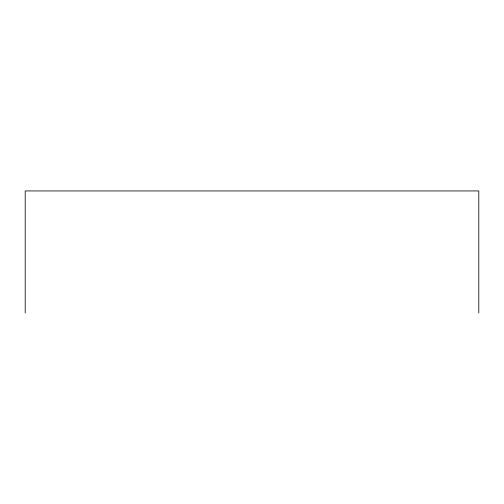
<?xml version="1.0" encoding="UTF-8"?>
<svg xmlns="http://www.w3.org/2000/svg" width="504" height="504" viewBox="0 0 504 504"><rect width="100%" height="100%" fill="white"/><g stroke="black" fill="none" stroke-linecap="round" stroke-linejoin="round"><path stroke-width="0.76" d="M478.8 313.06L478.8 190.94L25.2 190.94L25.2 313.06"/></g></svg>
